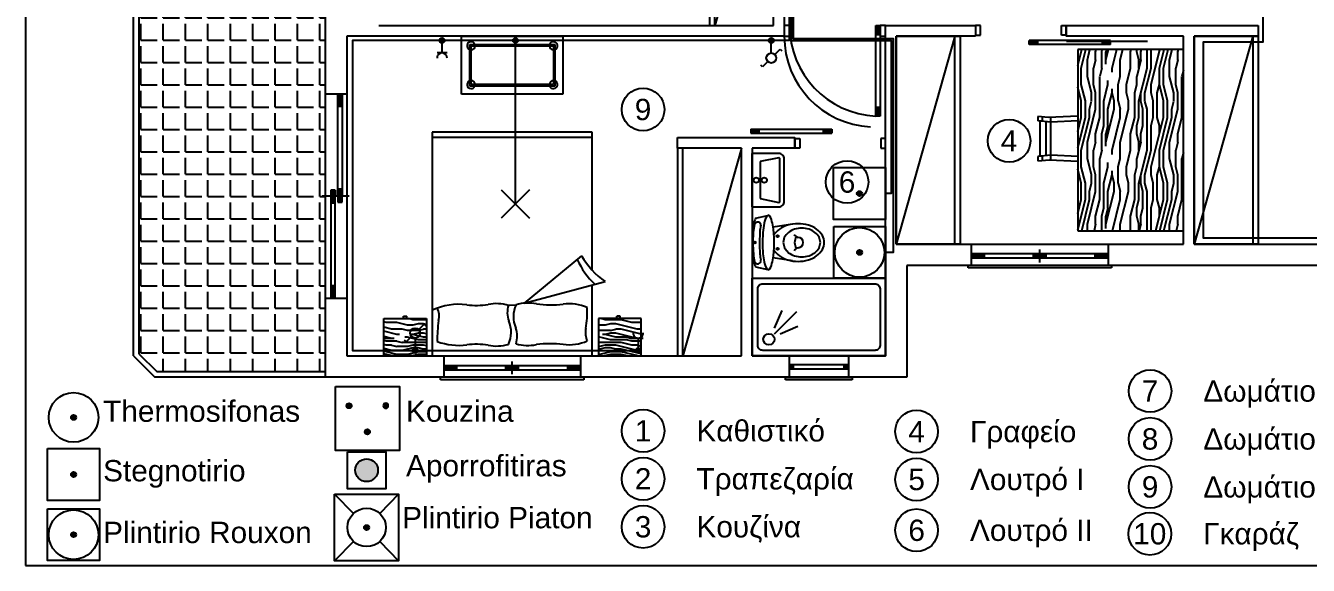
# Model space of a CAD drawing. Header units: millimetres. Extents: x 10 to 1430, y 10 to 287.
# Drawn here: x 10 to 265.6, y 10 to 117.6 of the extents above; entities that cross this region are included whole.
import ezdxf
from ezdxf.enums import TextEntityAlignment as Align

# ---------------------------------------------------------------- set-up
doc = ezdxf.new("R2010")
doc.units = ezdxf.units.MM
doc.header["$MEASUREMENT"] = 0
for name, color, linetype in [('Bathroom', 253, 'Continuous'), ('Doors', 253, 'Continuous'), ('Furnitures', 253, 'Continuous'), ('Label', 10, 'Continuous'), ('Walls', 253, 'Continuous'), ('Windows', 253, 'Continuous')]:
    doc.layers.add(name, color=color, linetype=linetype)
doc.styles.get("Standard").update_dxf_attribs({"font": 'arial.ttf'})

# ---------------------------------------------------------------- blocks, each defined once
blk = doc.blocks.new('Cnnection Point')
h = blk.add_hatch(color=256)
h.dxf.hatch_style = 1
h.paths.add_polyline_path([(222.61, 128.46, 1), (223.61, 128.46, 1)])
blk.add_circle((223.11, 128.46), 0.5)
blk = doc.blocks.new('Socket')
for points in [[(217.26, 126.17), (219.26, 126.17)], [(218.26, 126.17), (218.26, 124.17)]]:
    blk.add_lwpolyline(points)
blk.add_arc((218.26, 127.17), 1, 177.864, 2.136)
blk.add_blockref('Cnnection Point', (-4.86, -4.79))
blk = doc.blocks.new('Alle Retour')
for points in [[(0.71, 0.71), (1.77, 1.77)], [(1.77, 1.77), (2.12, 1.41)], [(-1.77, -1.77), (-2.12, -1.41)], [(-0.71, -0.71), (-1.77, -1.77)], [(0, -1), (0, -3)]]:
    blk.add_lwpolyline(points)
blk.add_circle((0, 0), 1)
blk.add_blockref('Cnnection Point', (-223.11, -131.96))

msp = doc.modelspace()

# ---------------------------------------------------------------- hatches: boundary and pattern name
h = msp.add_hatch(color=256)
h.dxf.hatch_style = 1
h.paths.add_polyline_path([(80.2, 28.97, 1), (75.68, 28.97, 1)])
at = {"layer": 'Bathroom'}
h = msp.add_hatch(dxfattribs=at)
h.set_pattern_fill('ANGLE', color=256, scale=0.6375, style=0)
h.set_pattern_definition([(0, (838.9515, -1.0475), (0, 4.452937), [3.2385, -1.214438]), (90, (838.9515, -1.0475), (-4.452937, 3e-16), [3.2385, -1.214438])])
h.paths.add_polyline_path([(76.15, 250.81), (36.21, 250.81), (32.58, 247.18), (32.58, 52.2), (36.21, 48.57), (69.77, 48.57), (69.77, 119.76), (76.15, 119.76)])
at = {"layer": 'Furnitures'}
h = msp.add_hatch(dxfattribs=at)
h.set_pattern_fill('PANEL', color=256, scale=16.383611, angle=-270, style=0, pattern_type=2)
h.set_pattern_definition([(90, (654.07, -203.78), (-16.3836, 9e-15), [3.27672, -4.91508, 1.63836, -6.55344]), (90, (653.66, -192.311), (-16.3836, 9e-15), [3.2767, -13.1069]), (90, (652.841, -193.95), (-16.3836, 9e-15), [1.63836, -14.74525]), (90, (652.432, -202.96), (-16.3836, 9e-15), [0.81918, -11.46853, 0.81918, -3.27672]), (90, (651.613, -197.226), (-16.3836, 9e-15), [3.27672, -4.91508, 0.81918, -7.37262]), (90, (651.203, -201.322), (-16.3836, 9e-15), [2.45754, -13.92607]), (90, (650.794, -197.226), (-16.3836, 9e-15), [4.9151, -11.46853]), (90, (650.384, -202.141), (-16.3836, 9e-15), [3.2767, -13.1069]), (90, (649.974, -195.588), (-16.3836, 9e-15), [8.1918, -8.1918]), (90, (649.155, -200.503), (-16.3836, 9e-15), [1.63836, -4.91508, 3.27672, -6.55344]), (90, (648.746, -189.035), (-16.3836, 9e-15), [3.2767, -13.1069]), (90, (648.336, -192.311), (-16.3836, 9e-15), [1.63836, -14.74525]), (90, (647.926, -195.588), (-16.3836, 9e-15), [1.63836, -14.74525]), (90, (647.517, -203.78), (-16.3836, 9e-15), [3.2767, -13.1069]), (90, (647.107, -195.588), (-16.3836, 9e-15), [3.2767, -13.1069]), (90, (646.288, -195.588), (-16.3836, 9e-15), [3.27672, -3.27672, 3.27672, -6.55344]), (90, (645.469, -198.865), (-16.3836, 9e-15), [1.63836, -8.1918, 3.27672, -3.27672]), (90, (645.06, -195.588), (-16.3836, 9e-15), [4.9151, -11.46853]), (90, (644.24, -195.588), (-16.3836, 9e-15), [3.2767, -13.1069]), (90, (643.83, -202.141), (-16.3836, 9e-15), [4.91508, -6.55344, 1.63836, -3.27672]), (90, (643.011, -202.141), (-16.3836, 9e-15), [8.1918, -8.1918]), (90, (642.602, -192.311), (-16.3836, 9e-15), [1.63836, -14.74525]), (90, (642.192, -197.226), (-16.3836, 9e-15), [3.2767, -13.1069]), (90, (641.783, -200.503), (-16.3836, 9e-15), [1.63836, -6.55344, 1.63836, -6.55344]), (90, (641.373, -202.141), (-16.3836, 9e-15), [1.63836, -4.91508, 3.27672, -6.55344]), (90, (640.963, -198.865), (-16.3836, 9e-15), [1.63836, -8.1918, 1.63836, -4.91508]), (90, (640.554, -195.588), (-16.3836, 9e-15), [4.9151, -11.46853]), (90, (639.735, -202.141), (-16.3836, 9e-15), [3.2767, -13.1069]), (90, (639.325, -193.95), (-16.3836, 9e-15), [1.63836, -14.74525]), (90, (638.915, -190.673), (-16.3836, 9e-15), [1.63836, -14.74525]), (104.03624, (652.8415, -192.3113), (6e-10, 16.38361), [1.6875, -65.86385]), (104.03624, (649.155, -190.673), (6e-10, 16.38361), [1.6875, -65.86385]), (104.0362, (639.325, -192.3113), (6e-10, 16.38361), [1.6875, -65.86385]), (104.03624, (645.469, -197.2264), (6e-10, 16.38361), [1.6875, -65.86385]), (104.0362, (643.0113, -193.9497), (6e-10, 16.38361), [1.6875, -65.86385]), (104.0362, (644.24, -192.3113), (6e-10, 16.38361), [1.6875, -65.86385]), (104.03624, (641.373, -200.503), (6e-10, 16.38361), [1.6875, -65.86385]), (104.0362, (642.192, -193.9497), (6e-10, 16.38361), [1.6875, -65.86385]), (104.03624, (648.336, -190.673), (6e-10, 16.38361), [3.37502, -64.17633]), (104.03624, (647.1072, -192.3113), (6e-10, 16.38361), [3.37502, -64.17633]), (104.03624, (646.288, -192.3113), (6e-10, 16.38361), [3.37502, -64.17633]), (255.96376, (651.6127, -197.2264), (6e-10, -16.38361), [1.68751, -3.37502, 1.68751, -60.8013]), (255.96376, (649.155, -200.503), (6e-10, -16.38361), [1.6875, -65.86385]), (255.96376, (641.7825, -200.503), (6e-10, -16.38361), [3.37502, -64.17633]), (284.03624, (653.6606, -192.3113), (-6e-10, -16.38361), [1.6875, -65.86385]), (75.96376, (653.6606, -189.0346), (-6e-10, 16.38361), [1.6875, -65.86385]), (75.96376, (647.9264, -193.9497), (-6e-10, 16.38361), [1.6875, -65.86385]), (75.9638, (645.0593, -190.673), (-6e-10, 16.38361), [1.6875, -65.86385]), (75.96376, (643.8305, -197.2264), (-6e-10, 16.38361), [1.6875, -65.86385]), (75.96376, (641.7825, -198.8648), (-6e-10, 16.38361), [1.6875, -65.86385]), (75.9638, (640.9634, -197.2264), (-6e-10, 16.38361), [1.6875, -65.86385]), (75.96376, (643.8305, -197.2264), (-6e-10, 16.38361), [1.6875, -65.86385]), (75.9638, (641.373, -192.3113), (-6e-10, 16.38361), [6.75005, -60.8013]), (75.96376, (652.432, -202.1415), (-6e-10, 16.38361), [6.75005, -60.8013]), (75.96376, (651.203, -200.503), (-6e-10, 16.38361), [6.75005, -60.8013]), (75.96376, (650.384, -198.8648), (-6e-10, 16.38361), [1.68751, -3.37502, 3.37502, -59.1138]), (75.96376, (649.155, -198.8648), (-6e-10, 16.38361), [3.37502, -3.37502, 3.37502, -57.42629]), (75.96376, (647.5168, -200.503), (-6e-10, 16.38361), [6.75005, -60.8013]), (75.96376, (646.288, -202.1415), (-6e-10, 16.38361), [6.75005, -60.8013]), (75.96376, (645.469, -202.1415), (-6e-10, 16.38361), [6.75005, -60.8013]), (75.9638, (640.5538, -190.673), (-6e-10, 16.38361), [1.6875, -65.86385]), (75.9638, (638.9154, -189.0346), (-3e-06, 16.38361), [3.37502, -64.17633]), (75.9638, (639.7346, -198.8648), (-3e-06, 16.38361), [3.37502, -64.17633]), (75.9638, (654.0702, -200.503), (-3e-07, 16.38361), [6.75005, -60.8013]), (75.9638, (642.6017, -190.673), (-3e-07, 16.38361), [5.06254, -62.4888]), (75.9638, (643.8305, -189.0346), (-3e-07, 16.38361), [10.12507, -57.4263])])
h.paths.add_polyline_path([(219.63, 76.73), (240.7, 76.73), (240.7, 112.85), (219.63, 112.85)])
h = msp.add_hatch(dxfattribs=at)
h.set_pattern_fill('PANEL', color=256, scale=10.625, angle=540, style=0, pattern_type=2)
h.set_pattern_definition([(180, (-84.99, 67.739), (-7e-15, -10.625), [2.125, -3.1875, 1.0625, -4.25]), (180, (-92.427, 67.473), (-7e-15, -10.625), [2.125, -8.5]), (180, (-91.364, 66.942), (-7e-15, -10.625), [1.0625, -9.5625]), (180, (-85.521, 66.676), (-7e-15, -10.625), [0.53125, -7.4375, 0.53125, -2.125]), (180, (-89.24, 66.145), (-7e-15, -10.625), [2.125, -3.1875, 0.53125, -4.78125]), (180, (-86.583, 65.88), (-7e-15, -10.625), [1.59375, -9.03125]), (180, (-89.24, 65.614), (-7e-15, -10.625), [3.1875, -7.4375]), (180, (-86.052, 65.348), (-7e-15, -10.625), [2.125, -8.5]), (180, (-90.302, 65.083), (-7e-15, -10.625), [5.3125, -5.3125]), (180, (-87.114, 64.551), (-7e-15, -10.625), [1.0625, -3.1875, 2.125, -4.25]), (180, (-94.552, 64.286), (-7e-15, -10.625), [2.125, -8.5]), (180, (-92.427, 64.02), (-7e-15, -10.625), [1.0625, -9.5625]), (180, (-90.302, 63.754), (-7e-15, -10.625), [1.0625, -9.5625]), (180, (-84.99, 63.489), (-7e-15, -10.625), [2.125, -8.5]), (180, (-90.302, 63.223), (-7e-15, -10.625), [2.125, -8.5]), (180, (-90.302, 62.692), (-7e-15, -10.625), [2.125, -2.125, 2.125, -4.25]), (180, (-88.177, 62.161), (-7e-15, -10.625), [1.0625, -5.3125, 2.125, -2.125]), (180, (-90.302, 61.895), (-7e-15, -10.625), [3.1875, -7.4375]), (180, (-90.302, 61.364), (-7e-15, -10.625), [2.125, -8.5]), (180, (-86.052, 61.098), (-7e-15, -10.625), [3.1875, -4.25, 1.0625, -2.125]), (180, (-86.052, 60.567), (-7e-15, -10.625), [5.3125, -5.3125]), (180, (-92.427, 60.301), (-7e-15, -10.625), [1.0625, -9.5625]), (180, (-89.24, 60.036), (-7e-15, -10.625), [2.125, -8.5]), (180, (-87.114, 59.77), (-7e-15, -10.625), [1.0625, -4.25, 1.0625, -4.25]), (180, (-86.052, 59.504), (-7e-15, -10.625), [1.0625, -3.1875, 2.125, -4.25]), (180, (-88.177, 59.239), (-7e-15, -10.625), [1.0625, -5.3125, 1.0625, -3.1875]), (180, (-90.302, 58.973), (-7e-15, -10.625), [3.1875, -7.4375]), (180, (-86.052, 58.442), (-7e-15, -10.625), [2.125, -8.5]), (180, (-91.364, 58.176), (-7e-15, -10.625), [1.0625, -9.5625]), (180, (-93.49, 57.911), (-7e-15, -10.625), [1.0625, -9.5625]), (194.0362, (-92.427, 66.942), (-10.625, 4e-10), [1.09438, -42.7136]), (194.0362, (-93.4895, 64.5513), (-10.625, 4e-10), [1.09438, -42.7136]), (194.0362, (-92.427, 58.1763), (-10.625, 4e-10), [1.09438, -42.7136]), (194.0362, (-89.2395, 62.1607), (-10.625, 4e-10), [1.0944, -42.7136]), (194.0362, (-91.3645, 60.567), (-10.625, 4e-10), [1.0944, -42.7136]), (194.0362, (-92.427, 61.3638), (-10.625, 4e-10), [1.09438, -42.7136]), (194.0362, (-87.1145, 59.5045), (-10.625, 4e-10), [1.0944, -42.7136]), (194.0362, (-91.3645, 60.0357), (-10.625, 4e-10), [1.0944, -42.7136]), (194.0362, (-93.4895, 64.02), (-10.625, 4e-10), [2.18875, -41.61925]), (194.0362, (-92.427, 63.2232), (-10.625, 4e-10), [2.18875, -41.61925]), (194.0362, (-92.427, 62.692), (-10.625, 4e-10), [2.18875, -41.61925]), (345.9638, (-89.2395, 66.145), (10.625, 4e-10), [1.09438, -2.18875, 1.09438, -39.4305]), (345.9638, (-87.1145, 64.5513), (10.625, 4e-10), [1.0944, -42.7136]), (345.9638, (-87.1145, 59.77), (10.625, 4e-10), [2.18875, -41.61925]), (14.0362, (-92.427, 67.4732), (10.625, -4e-10), [1.09438, -42.7136]), (165.9638, (-94.552, 67.4732), (-10.625, -4e-10), [1.09438, -42.7136]), (165.9638, (-91.3645, 63.7545), (-10.625, -4e-10), [1.0944, -42.7136]), (165.9638, (-93.4895, 61.895), (-10.625, -4e-10), [1.09438, -42.7136]), (165.9638, (-89.2395, 61.0982), (-10.625, -4e-10), [1.0944, -42.7136]), (165.9638, (-88.177, 59.77), (-10.625, -4e-10), [1.0944, -42.7136]), (165.9638, (-89.2395, 59.2388), (-10.625, -4e-10), [1.0944, -42.7136]), (165.9638, (-89.2395, 61.0982), (-10.625, -4e-10), [1.0944, -42.7136]), (165.9638, (-92.427, 59.5045), (-10.625, -4e-10), [4.3775, -39.4305]), (165.9638, (-86.052, 66.6763), (-10.625, -4e-10), [4.3775, -39.4305]), (165.9638, (-87.1145, 65.8795), (-10.625, -4e-10), [4.3775, -39.4305]), (165.9638, (-88.177, 65.3482), (-10.625, -4e-10), [1.09438, -2.18875, 2.18875, -38.33612]), (165.9638, (-88.177, 64.5513), (-10.625, -4e-10), [2.18875, -2.18875, 2.18875, -37.24175]), (165.9638, (-87.1145, 63.4888), (-10.625, -4e-10), [4.3775, -39.4305]), (165.9638, (-86.052, 62.692), (-10.625, -4e-10), [4.3775, -39.4305]), (165.9638, (-86.052, 62.1607), (-10.625, -4e-10), [4.3775, -39.4305]), (165.9638, (-93.4895, 58.9732), (-10.625, -4e-10), [1.09438, -42.7136]), (165.9638, (-94.552, 57.9107), (-10.625, -2e-06), [2.18875, -41.61925]), (165.9638, (-88.177, 58.442), (-10.625, -2e-06), [2.18875, -41.61925]), (165.9638, (-87.1145, 67.7388), (-10.625, -2e-07), [4.3775, -39.4305]), (165.9638, (-93.4895, 60.3013), (-10.625, -2e-07), [3.28312, -40.52487]), (165.9638, (-94.552, 61.0982), (-10.625, -2e-07), [6.56625, -37.24175])])
h.paths.add_polyline_path([(81.37, 51.76), (89.87, 51.76), (89.87, 59.2), (81.37, 59.2)])
h = msp.add_hatch(dxfattribs=at)
h.set_pattern_fill('PANEL', color=256, scale=10.625, angle=540, style=0, pattern_type=2)
h.set_pattern_definition([(180, (-89.151, 67.739), (-7e-15, -10.625), [2.125, -3.1875, 1.0625, -4.25]), (180, (-96.588, 67.473), (-7e-15, -10.625), [2.125, -8.5]), (180, (-95.526, 66.942), (-7e-15, -10.625), [1.0625, -9.5625]), (180, (-89.682, 66.676), (-7e-15, -10.625), [0.53125, -7.4375, 0.53125, -2.125]), (180, (-93.401, 66.145), (-7e-15, -10.625), [2.125, -3.1875, 0.53125, -4.78125]), (180, (-90.744, 65.88), (-7e-15, -10.625), [1.59375, -9.03125]), (180, (-93.401, 65.614), (-7e-15, -10.625), [3.1875, -7.4375]), (180, (-90.213, 65.348), (-7e-15, -10.625), [2.125, -8.5]), (180, (-94.463, 65.083), (-7e-15, -10.625), [5.3125, -5.3125]), (180, (-91.276, 64.551), (-7e-15, -10.625), [1.0625, -3.1875, 2.125, -4.25]), (180, (-98.713, 64.286), (-7e-15, -10.625), [2.125, -8.5]), (180, (-96.588, 64.02), (-7e-15, -10.625), [1.0625, -9.5625]), (180, (-94.463, 63.754), (-7e-15, -10.625), [1.0625, -9.5625]), (180, (-89.151, 63.489), (-7e-15, -10.625), [2.125, -8.5]), (180, (-94.463, 63.223), (-7e-15, -10.625), [2.125, -8.5]), (180, (-94.463, 62.692), (-7e-15, -10.625), [2.125, -2.125, 2.125, -4.25]), (180, (-92.338, 62.161), (-7e-15, -10.625), [1.0625, -5.3125, 2.125, -2.125]), (180, (-94.463, 61.895), (-7e-15, -10.625), [3.1875, -7.4375]), (180, (-94.463, 61.364), (-7e-15, -10.625), [2.125, -8.5]), (180, (-90.213, 61.098), (-7e-15, -10.625), [3.1875, -4.25, 1.0625, -2.125]), (180, (-90.213, 60.567), (-7e-15, -10.625), [5.3125, -5.3125]), (180, (-96.588, 60.301), (-7e-15, -10.625), [1.0625, -9.5625]), (180, (-93.401, 60.036), (-7e-15, -10.625), [2.125, -8.5]), (180, (-91.276, 59.77), (-7e-15, -10.625), [1.0625, -4.25, 1.0625, -4.25]), (180, (-90.213, 59.504), (-7e-15, -10.625), [1.0625, -3.1875, 2.125, -4.25]), (180, (-92.338, 59.239), (-7e-15, -10.625), [1.0625, -5.3125, 1.0625, -3.1875]), (180, (-94.463, 58.973), (-7e-15, -10.625), [3.1875, -7.4375]), (180, (-90.213, 58.442), (-7e-15, -10.625), [2.125, -8.5]), (180, (-95.526, 58.176), (-7e-15, -10.625), [1.0625, -9.5625]), (180, (-97.651, 57.911), (-7e-15, -10.625), [1.0625, -9.5625]), (194.0362, (-96.5882, 66.942), (-10.625, 4e-10), [1.09438, -42.71362]), (194.0362, (-97.6507, 64.5513), (-10.625, 4e-10), [1.09438, -42.71362]), (194.0362, (-96.5882, 58.1763), (-10.625, 4e-10), [1.09438, -42.71362]), (194.0362, (-93.4007, 62.1607), (-10.625, 4e-10), [1.09438, -42.71362]), (194.0362, (-95.5257, 60.567), (-10.625, 4e-10), [1.09438, -42.71362]), (194.0362, (-96.5882, 61.3638), (-10.625, 4e-10), [1.09438, -42.71362]), (194.0362, (-91.2757, 59.5045), (-10.625, 4e-10), [1.09438, -42.71362]), (194.0362, (-95.5257, 60.0357), (-10.625, 4e-10), [1.09438, -42.71362]), (194.0362, (-97.6507, 64.02), (-10.625, 4e-10), [2.18875, -41.61925]), (194.0362, (-96.5882, 63.2232), (-10.625, 4e-10), [2.18875, -41.61925]), (194.0362, (-96.5882, 62.692), (-10.625, 4e-10), [2.18875, -41.61925]), (345.9638, (-93.4007, 66.145), (10.625, 4e-10), [1.09438, -2.18875, 1.09438, -39.4305]), (345.9638, (-91.2757, 64.5513), (10.625, 4e-10), [1.09438, -42.71362]), (345.9638, (-91.2757, 59.77), (10.625, 4e-10), [2.18875, -41.61925]), (14.0362, (-96.5882, 67.4732), (10.625, -4e-10), [1.09438, -42.71362]), (165.9638, (-98.7132, 67.4732), (-10.625, -4e-10), [1.09438, -42.71362]), (165.9638, (-95.5257, 63.7545), (-10.625, -4e-10), [1.09438, -42.71362]), (165.9638, (-97.6507, 61.895), (-10.625, -4e-10), [1.09438, -42.71362]), (165.9638, (-93.4007, 61.0982), (-10.625, -4e-10), [1.09438, -42.71362]), (165.9638, (-92.3382, 59.77), (-10.625, -4e-10), [1.09438, -42.71362]), (165.9638, (-93.4007, 59.2388), (-10.625, -4e-10), [1.09438, -42.71362]), (165.9638, (-93.4007, 61.0982), (-10.625, -4e-10), [1.09438, -42.71362]), (165.9638, (-96.5882, 59.5045), (-10.625, -4e-10), [4.3775, -39.4305]), (165.9638, (-90.2132, 66.6763), (-10.625, -4e-10), [4.3775, -39.4305]), (165.9638, (-91.2757, 65.8795), (-10.625, -4e-10), [4.3775, -39.4305]), (165.9638, (-92.3382, 65.3482), (-10.625, -4e-10), [1.09438, -2.18875, 2.18875, -38.33612]), (165.9638, (-92.3382, 64.5513), (-10.625, -4e-10), [2.18875, -2.18875, 2.18875, -37.24175]), (165.9638, (-91.2757, 63.4888), (-10.625, -4e-10), [4.3775, -39.4305]), (165.9638, (-90.2132, 62.692), (-10.625, -4e-10), [4.3775, -39.4305]), (165.9638, (-90.2132, 62.1607), (-10.625, -4e-10), [4.3775, -39.4305]), (165.9638, (-97.6507, 58.9732), (-10.625, -4e-10), [1.09438, -42.71362]), (165.9638, (-98.7132, 57.9107), (-10.625, -2e-06), [2.18875, -41.61925]), (165.9638, (-92.3382, 58.442), (-10.625, -2e-06), [2.18875, -41.61925]), (165.9638, (-91.2757, 67.7388), (-10.625, -2e-07), [4.3775, -39.4305]), (165.9638, (-97.6507, 60.3013), (-10.625, -2e-07), [3.28312, -40.52487]), (165.9638, (-98.7132, 61.0982), (-10.625, -2e-07), [6.56625, -37.24175])])
h.paths.add_polyline_path([(124.11, 59.2), (124.11, 51.76), (132.61, 51.76), (132.61, 59.2)])

# ---------------------------------------------------------------- linework, layer by layer
for points in [[(10, 10), (410, 10), (410, 287), (10, 287)], [(170.98, 89.31), (181.31, 89.31), (181.31, 78.99), (170.98, 78.99)], [(171, 77.58), (181.33, 77.58), (181.33, 67.25), (171, 67.25)], [(71.72, 45.67), (84.47, 45.67), (84.47, 32.92), (71.72, 32.92)], [(14.38, 33.29), (24.72, 33.29), (24.72, 22.96), (14.38, 22.96)], [(74.13, 32.65), (81.75, 32.65), (81.75, 25.28), (74.13, 25.28)], [(71.56, 24.23), (84.31, 24.23), (84.31, 10.88), (71.56, 10.88)], [(14.38, 21.29), (24.72, 21.29), (24.72, 10.96), (14.38, 10.96)]]:
    msp.add_lwpolyline(points, close=True)
for points in [[(247.25, 136.99), (304.86, 136.99), (304.86, 141.59), (283.74, 141.59), (283.74, 207.16), (382.83, 207.16), (382.83, 142.19), (362.2, 142.19), (362.2, 136.15), (383.89, 136.15), (383.89, 118.99), (337.49, 118.99), (337.49, 75.28), (244.65, 75.28), (244.65, 114.41), (256.59, 114.41), (256.59, 120.2), (254, 120.2)], [(225.89, 135.43), (180.11, 135.43), (180.11, 202.52), (162.11, 202.52), (162.11, 118.42), (162.11, 114.68), (75.1, 114.68), (75.1, 52.83), (132.03, 52.83)], [(225.89, 135.03), (179.71, 135.03), (179.71, 202.12), (162.51, 202.12), (162.51, 118.42), (162.51, 114.68), (182.46, 114.68), (182.46, 84.13), (181.33, 84.13)], [(225.89, 134.63), (179.31, 134.63), (179.31, 201.72), (162.91, 201.72), (162.91, 118.42), (162.91, 115.08), (182.86, 115.08), (182.86, 72.42), (181.33, 72.42)], [(107.59, 82.07), (107.59, 114.68)], [(104.76, 84.9), (110.42, 79.24)], [(110.42, 84.9), (104.76, 79.24)], [(71.56, 24.23), (75.29, 20.33)], [(84.31, 24.23), (80.58, 20.33)], [(75.29, 14.78), (71.56, 10.88)], [(80.58, 14.78), (84.31, 10.88)]]:
    msp.add_lwpolyline(points)
for centre, radius in [((176.17, 72.42), 4.95), ((19.55, 39.5), 4.95), ((77.94, 28.97), 2.26), ((19.55, 16.12), 4.95), ((77.94, 17.56), 3.83)]:
    msp.add_circle(centre, radius)
at = {"layer": 'Bathroom'}
for p, q in [((154.77, 81.51), (154.77, 92.13)), ((155.42, 79.22), (157.86, 79.77)), ((157.97, 79.83), (157.65, 79.64)), ((158.3, 79.64), (157.97, 79.83)), ((162.77, 78.06), (158.94, 77.45)), ((154.83, 76.39), (154.77, 74.38)), ((154.98, 76.39), (154.91, 74.38)), ((156.26, 76.39), (156.2, 74.38)), ((156.87, 76.39), (156.81, 74.38)), ((161.14, 75.37), (160.94, 74.38)), ((160.94, 74.38), (161.2, 73.32)), ((168.34, 74.38), (168.08, 75.44)), ((168.08, 73.32), (168.34, 74.38)), ((155.42, 69.55), (157.86, 69)), ((157.65, 69.12), (157.97, 68.93)), ((157.97, 68.93), (158.3, 69.12)), ((162.77, 70.7), (158.94, 71.31)), ((159.2, 57.29), (160.75, 60.83)), ((159.2, 56.19), (163.63, 60.61)), ((160.31, 56.19), (163.85, 57.73))]:
    msp.add_line(p, q, dxfattribs=at)
for points in [[(154.77, 81.51), (160.08, 81.51, 0.414214), (161.15, 82.57), (161.15, 91.07, 0.414214), (160.08, 92.13), (154.77, 92.13)], [(156.38, 83.13), (160.08, 82.36, 0.414214), (160.3, 82.57), (160.3, 91.07, 0.414214), (160.08, 91.28), (156.38, 90.51)]]:
    msp.add_lwpolyline(points, format="xyb", dxfattribs=at)
msp.add_lwpolyline([(156.38, 90.51), (156.38, 83.13)], dxfattribs=at)
msp.add_lwpolyline([(154.77, 51.76), (154.77, 67.25), (181.33, 67.25), (181.33, 51.76)], close=True, dxfattribs=at)
msp.add_lwpolyline([(155.88, 53.86), (155.88, 65.15, -0.414214), (156.87, 66.15), (179.23, 66.15, -0.414214), (180.23, 65.15), (180.23, 53.86, -0.414214), (179.23, 52.87), (156.87, 52.87, -0.414214)], format="xyb", close=True, dxfattribs=at)
for centre, radius in [((155.57, 86.82), 0.531), ((157.16, 86.82), 0.531), ((155.29, 74.38), 0.2), ((159.83, 75.66), 0.203), ((159.83, 73.11), 0.203), ((158.09, 55.08), 1.11)]:
    msp.add_circle(centre, radius, dxfattribs=at)
for centre, radius, start, end in [((162.65, 77.06), 5.62, 152.7534, 167.9591), ((153.3, 77.06), 5.62, 12.0409, 27.2466), ((170.12, 75.04), 15.35, 167.9591, 174.9509), ((170.27, 75.04), 15.35, 168.8945, 174.9509), ((160.61, 77.06), 5.62, 157.4993, 167.9591), ((155.83, 77.83), 0.638, 349.792, 161.7544), ((171.55, 75.04), 15.35, 169.4662, 174.9509), ((172.16, 75.04), 15.35, 167.9591, 174.9509), ((145.76, 75.46), 13.33, 5.0491, 12.0409), ((162.77, 73.46), 4.42, 125.7111, 146.2699), ((163.38, 72.6), 5.47, 106.5817, 125.7111), ((163.89, 70.88), 7.26, 90, 106.5817), ((164.34, 73.41), 3.79, 107.7788, 127.7446), ((164.64, 72.48), 4.76, 90, 107.7788), ((163.89, 70.88), 7.26, 73.4183, 90), ((164.64, 72.48), 4.76, 72.2212, 90), ((164.4, 72.6), 5.47, 54.2889, 73.4183), ((164.94, 73.41), 3.79, 52.2554, 72.2212), ((165.18, 73.69), 4.13, 29.9507, 54.2889), ((180.32, 74.38), 25.55, 180, 185.0491), ((180.46, 74.38), 25.55, 180, 185.0491), ((181.75, 74.38), 25.55, 180, 185.0491), ((182.36, 74.38), 25.55, 180, 185.0491), ((133.59, 74.38), 25.55, 0, 5.0491), ((133.59, 74.38), 25.55, 354.9509, 0), ((164.02, 73.83), 3.26, 127.7446, 151.8502), ((164.18, 76.57), 1.2, 207.8672, 256.119), ((165.25, 74.38), 2.03, 145.4011, 214.5989), ((163.89, 74.38), 1.03, 270, 90), ((165.4, 74), 3.04, 28.1498, 52.2554), ((166.38, 74.38), 2.75, 0, 29.9507), ((166.38, 74.38), 2.75, 330.0493, 0), ((168.15, 73.31), 13.33, 185.0491, 192.0409), ((168.29, 73.31), 13.33, 185.0491, 191.8623), ((169.58, 73.31), 13.33, 185.0491, 190.4251), ((170.19, 73.31), 13.33, 185.0491, 192.0409), ((145.76, 73.31), 13.33, 347.9591, 354.9509), ((162.6, 75.07), 4.13, 211.9338, 234.2889), ((163.38, 76.16), 5.47, 234.2889, 253.4183), ((163.88, 74.76), 3.04, 208.1498, 232.2554), ((164.34, 75.35), 3.79, 232.2554, 252.2212), ((164.18, 72.19), 1.2, 103.881, 152.1328), ((164.64, 76.28), 4.76, 252.2212, 270), ((164.64, 76.28), 4.76, 270, 287.7788), ((164.4, 76.16), 5.47, 286.5817, 305.7111), ((164.94, 75.35), 3.79, 287.7788, 307.7446), ((165.4, 74.76), 3.04, 307.7446, 331.8502), ((165.18, 75.07), 4.13, 305.7111, 330.0493), ((160.61, 71.7), 5.62, 192.0409, 202.5007), ((155.83, 70.75), 0.638, 198.2456, 10.208), ((162.65, 71.7), 5.62, 192.0409, 207.2466), ((153.3, 71.7), 5.62, 332.7534, 347.9591), ((163.89, 77.88), 7.26, 253.4183, 270), ((163.89, 77.88), 7.26, 270, 286.5817)]:
    msp.add_arc(centre, radius, start, end, dxfattribs=at)
at = {"layer": 'Doors'}
for p, q in [((162.21, 117.63), (161.15, 117.63)), ((161.15, 117.63), (161.15, 115.51)), ((162.21, 115.51), (162.21, 117.63)), ((179.37, 99.57), (179.37, 117.63)), ((179.37, 117.63), (180.27, 117.63)), ((179.55, 115.83), (179.55, 117.63)), ((179.73, 115.83), (179.73, 117.63)), ((179.91, 115.83), (179.91, 117.63)), ((180.09, 115.83), (180.09, 117.63)), ((181.33, 117.63), (180.27, 117.63)), ((180.27, 117.63), (180.27, 99.57)), ((181.33, 115.51), (181.33, 117.63)), ((200.22, 117.63), (199.26, 117.63)), ((199.26, 117.63), (199.26, 115.72)), ((200.22, 115.72), (200.22, 117.63)), ((216.36, 115.72), (216.36, 117.63)), ((216.36, 117.63), (217.32, 117.63)), ((217.32, 117.63), (217.32, 115.72)), ((161.15, 115.51), (162.21, 115.51)), ((180.27, 115.83), (179.37, 115.83)), ((180.27, 115.51), (181.33, 115.51)), ((199.26, 115.72), (200.22, 115.72)), ((217.32, 115.72), (216.36, 115.72)), ((209.98, 113.86), (209.98, 114.67)), ((226.13, 114.67), (209.98, 114.67)), ((211.6, 114.51), (209.98, 114.51)), ((209.98, 114.35), (211.6, 114.35)), ((211.6, 114.19), (209.98, 114.19)), ((209.98, 114.03), (211.6, 114.03)), ((226.13, 113.86), (209.98, 113.86)), ((211.6, 114.67), (211.6, 113.86)), ((224.53, 113.86), (224.53, 114.67)), ((224.53, 114.51), (226.13, 114.51)), ((224.53, 114.35), (226.13, 114.35)), ((224.53, 114.19), (226.13, 114.19)), ((224.53, 114.03), (226.13, 114.03)), ((226.13, 113.86), (226.13, 114.67)), ((179.37, 101.38), (180.27, 101.38)), ((179.55, 101.38), (179.55, 99.57)), ((179.73, 101.38), (179.73, 99.57)), ((179.91, 101.38), (179.91, 99.57)), ((180.09, 101.38), (180.09, 99.57)), ((180.27, 99.57), (179.37, 99.57)), ((154.46, 96.97), (170.61, 96.97)), ((154.46, 96.97), (154.46, 96.16)), ((156.06, 96.8), (154.46, 96.8)), ((156.06, 96.64), (154.46, 96.64)), ((156.06, 96.48), (154.46, 96.48)), ((156.06, 96.32), (154.46, 96.32)), ((154.46, 96.16), (170.61, 96.16)), ((156.06, 96.97), (156.06, 96.16)), ((163.27, 95.11), (164.23, 95.11)), ((163.27, 93.2), (163.27, 95.11)), ((164.23, 95.11), (164.23, 93.2)), ((168.99, 96.16), (168.99, 96.97)), ((170.61, 96.8), (168.99, 96.8)), ((168.99, 96.64), (170.61, 96.64)), ((170.61, 96.48), (168.99, 96.48)), ((168.99, 96.32), (170.61, 96.32)), ((170.61, 96.97), (170.61, 96.16)), ((181.33, 95.11), (180.38, 95.11)), ((180.38, 95.11), (180.38, 93.2)), ((181.33, 93.2), (181.33, 95.11)), ((164.23, 93.2), (163.27, 93.2)), ((180.38, 93.2), (181.33, 93.2))]:
    msp.add_line(p, q, dxfattribs=at)
msp.add_arc((180.27, 117.63), 18.06, 180, 267.134, dxfattribs=at)
at = {"layer": 'Furnitures'}
for p, q in [((146.27, 159.07), (146.27, 117.63)), ((147.33, 117.63), (147.33, 159.07)), ((159.02, 159.07), (147.33, 117.63)), ((159.02, 117.63), (159.02, 159.07)), ((146.27, 117.63), (159.02, 117.63)), ((96.87, 103.97), (96.87, 115.51)), ((96.87, 115.51), (117.05, 115.51)), ((117.05, 115.51), (117.05, 103.97)), ((183.46, 115.51), (196.21, 115.51)), ((195.15, 115.51), (183.46, 74.07)), ((183.46, 74.07), (183.46, 115.51)), ((195.15, 74.07), (195.15, 115.51)), ((196.21, 115.51), (196.21, 74.07)), ((242.82, 115.51), (255.57, 115.51)), ((242.82, 74.07), (242.82, 115.51)), ((254.51, 115.51), (242.82, 74.07)), ((254.51, 115.51), (254.51, 74.07)), ((255.57, 115.51), (255.57, 74.07)), ((98.49, 105.59), (98.49, 113.89)), ((98.49, 113.89), (115.43, 113.89)), ((98.76, 105.87), (98.76, 113.62)), ((98.76, 113.62), (115.16, 113.62)), ((107.14, 113.89), (115.43, 113.89)), ((115.16, 113.62), (115.16, 105.87)), ((115.43, 113.89), (115.43, 105.59)), ((115.43, 113.89), (115.43, 105.59)), ((240.7, 112.85), (219.63, 112.85)), ((219.63, 112.85), (219.63, 76.73)), ((240.7, 76.73), (240.7, 112.85)), ((115.43, 105.59), (98.49, 105.59)), ((115.16, 105.87), (98.76, 105.87)), ((115.43, 105.59), (107.14, 105.59)), ((117.05, 103.97), (96.87, 103.97)), ((213.78, 99.3), (211.67, 99.54)), ((211.67, 99.54), (211.67, 98.65)), ((214.25, 98.37), (211.67, 98.65)), ((212.14, 91.58), (212.14, 98.6)), ((212.61, 98.55), (212.61, 99.43)), ((213.31, 91.71), (213.31, 98.47)), ((219.63, 99.58), (213.78, 99.3)), ((214.25, 90.87), (214.25, 99.33)), ((219.63, 98.65), (214.25, 98.37)), ((122.9, 96.38), (91.02, 96.38)), ((91.02, 96.38), (91.02, 51.76)), ((122.9, 95.32), (91.02, 95.32)), ((109.62, 95.32), (108.02, 95.32)), ((122.9, 68.85), (122.9, 96.38)), ((139.9, 93.2), (139.9, 51.76)), ((152.65, 93.2), (139.9, 93.2)), ((140.96, 51.76), (140.96, 93.2)), ((152.65, 93.2), (140.96, 51.76)), ((152.65, 51.76), (152.65, 93.2)), ((214.25, 91.81), (211.67, 91.53)), ((211.67, 91.53), (211.67, 90.64)), ((211.67, 90.64), (214.01, 90.88)), ((212.61, 90.74), (212.61, 91.63)), ((214.01, 90.88), (219.63, 90.61)), ((219.63, 91.53), (214.25, 91.81)), ((219.63, 76.73), (240.7, 76.73)), ((122.9, 74.07), (122.9, 75.66)), ((120.77, 71.73), (109.3, 62.31)), ((196.21, 74.07), (183.46, 74.07)), ((255.57, 74.07), (242.82, 74.07)), ((109.3, 62.31), (125.45, 66.63)), ((122.9, 51.76), (122.9, 65.95)), ((106.21, 61.86), (107.71, 61.98)), ((81.37, 51.76), (81.37, 59.2)), ((81.37, 59.2), (89.87, 59.2)), ((85.28, 59.71), (85.97, 59.71)), ((85.28, 59.2), (85.28, 59.71)), ((85.97, 59.2), (85.97, 59.71)), ((89.87, 59.2), (89.87, 51.76)), ((132.61, 59.2), (124.11, 59.2)), ((124.11, 59.2), (124.11, 51.76)), ((128.48, 59.71), (127.8, 59.71)), ((127.8, 59.2), (127.8, 59.71)), ((128.48, 59.2), (128.48, 59.71)), ((132.61, 51.76), (132.61, 59.2)), ((89.87, 51.76), (81.37, 51.76)), ((91.02, 52.82), (122.9, 52.82)), ((91.02, 51.76), (122.9, 51.76)), ((93.36, 51.76), (120.56, 51.76)), ((124.11, 51.76), (132.61, 51.76)), ((139.9, 51.76), (152.65, 51.76))]:
    msp.add_line(p, q, dxfattribs=at)
for centre, radius, start, end in [((98.76, 113.62), 0.811, 19.4712, 250.5288), ((98.76, 113.62), 0.811, 270, 0), ((115.16, 113.62), 0.811, 180, 270), ((115.16, 113.62), 0.811, 289.4712, 160.5288), ((98.76, 105.87), 0.811, 109.4712, 340.5288), ((98.76, 105.87), 0.811, 0, 90), ((115.16, 105.87), 0.811, 90, 180), ((115.16, 105.87), 0.811, 199.4712, 70.5288), ((134.49, 79.61), 15.82, 209.8765, 235.1444), ((132.83, 76.44), 14, 202.7507, 227.6942), ((96.43, 49), 13.06, 83.5962, 114.4608), ((99.83, 75.82), 13.98, 262.0099, 279.5922), ((103.81, 53.45), 8.74, 74.0599, 100.8755), ((110.55, 60.38), 4.58, 161.1542, 201.0308), ((112.99, 59.58), 5.8, 155.5726, 202.9632), ((110.11, 53.57), 8.74, 79.1245, 105.9401), ((114.67, 83.71), 21.75, 262.3132, 276.4038), ((118.29, 53.31), 8.87, 65.9893, 97.7512), ((95.96, 60.98), 25.95, 351.6987, 0.9603), ((117.96, 55.07), 25.95, 171.6987, 180.9603), ((88.99, 59.72), 3.41, 344.8176, 27.5569), ((100.93, 56.47), 5.8, 335.5726, 22.9632), ((103.37, 55.67), 4.58, 341.1542, 21.0308), ((124.93, 56.34), 3.41, 164.8176, 207.5569), ((96.43, 66.93), 13.06, 250.2499, 276.4038), ((99.83, 40.11), 13.98, 80.4078, 97.9901), ((103.81, 62.48), 8.74, 259.1245, 285.9401), ((110.11, 62.6), 8.74, 254.0599, 280.8755), ((114.67, 32.46), 21.75, 83.5962, 97.6868), ((118.29, 62.87), 8.87, 262.2488, 294.0107)]:
    msp.add_arc(centre, radius, start, end, dxfattribs=at)
at = {"layer": 'Label'}
for centre in [(133.01, 100.91), (205.94, 94.66), (173.66, 86.45), (234.03, 44.77), (133.02, 36.83), (187.52, 36.69), (234.03, 35.21), (133.02, 27.26), (187.52, 27.13), (234.03, 25.65), (133.02, 17.7), (187.52, 17), (233.98, 16.3)]:
    msp.add_circle(centre, 4.25, dxfattribs=at)
at = {"layer": 'Walls'}
for p, q in [((31.52, 51.76), (31.52, 247.62)), ((32.58, 247.18), (32.58, 52.2)), ((161.15, 161.2), (161.15, 115.51)), ((159.02, 117.63), (159.02, 159.07)), ((69.77, 47.51), (69.77, 119.76)), ((80.4, 117.63), (159.02, 117.63)), ((181.33, 51.76), (181.33, 117.63)), ((181.33, 117.63), (199.25, 117.63)), ((199.25, 117.63), (199.25, 115.51)), ((217.32, 115.51), (217.32, 117.63)), ((217.32, 117.63), (255.57, 117.63)), ((255.57, 117.63), (255.57, 115.51)), ((161.15, 115.51), (74.02, 115.51)), ((74.02, 115.51), (74.02, 51.76)), ((199.25, 115.51), (183.46, 115.51)), ((183.46, 115.51), (183.46, 74.07)), ((240.7, 115.51), (217.32, 115.51)), ((240.7, 74.07), (240.7, 115.51)), ((255.57, 115.51), (242.82, 115.51)), ((242.82, 115.51), (242.82, 74.07)), ((233.54, 114.45), (217.39, 114.45)), ((139.9, 93.2), (139.9, 95.32)), ((139.9, 95.32), (163.27, 95.32)), ((163.27, 95.32), (163.27, 93.2)), ((152.65, 93.2), (139.9, 93.2)), ((152.65, 51.76), (152.65, 93.2)), ((163.27, 93.2), (154.77, 93.2)), ((154.77, 93.2), (154.77, 51.76)), ((183.46, 74.07), (240.7, 74.07)), ((242.82, 74.07), (339.28, 74.07)), ((343.53, 69.82), (185.58, 69.82)), ((185.58, 69.82), (185.58, 47.51)), ((31.52, 51.76), (35.77, 47.51)), ((32.58, 52.2), (36.21, 48.57)), ((74.02, 51.76), (152.65, 51.76)), ((154.77, 51.76), (181.33, 51.76)), ((69.77, 48.57), (36.21, 48.57)), ((69.77, 47.51), (35.77, 47.51)), ((185.58, 47.51), (69.77, 47.51))]:
    msp.add_line(p, q, dxfattribs=at)
msp.add_arc((179.21, 115.51), 18.06, 180, 267.134, dxfattribs=at)
at = {"layer": 'Windows'}
for p, q in [((69.77, 104.03), (74.02, 104.03)), ((69.77, 63.23), (69.77, 104.03)), ((72.19, 83.62), (72.19, 104.03)), ((72.36, 104.03), (72.36, 101.48)), ((72.53, 101.48), (72.53, 104.03)), ((72.7, 104.03), (72.7, 101.48)), ((72.87, 101.48), (72.87, 104.03)), ((73.04, 104.03), (73.04, 83.62)), ((74.02, 104.03), (74.02, 63.23)), ((73.04, 101.48), (72.19, 101.48)), ((71.67, 84.81), (70.82, 84.81)), ((70.82, 84.81), (70.82, 83.62)), ((70.99, 84.81), (70.99, 82.26)), ((71.16, 84.81), (71.16, 82.26)), ((71.33, 84.81), (71.33, 82.26)), ((71.5, 84.81), (71.5, 82.26)), ((71.67, 84.81), (71.67, 83.62)), ((73.04, 85), (72.19, 85)), ((72.36, 82.45), (72.36, 85)), ((72.53, 85), (72.53, 82.45)), ((72.7, 82.45), (72.7, 85)), ((72.87, 85), (72.87, 82.45)), ((74.48, 83.62), (69.08, 83.62)), ((70.82, 83.62), (70.82, 63.23)), ((71.67, 82.26), (70.82, 82.26)), ((71.67, 63.23), (71.67, 83.62)), ((72.19, 83.62), (72.19, 82.45)), ((72.19, 82.45), (73.04, 82.45)), ((73.04, 82.45), (73.04, 83.62)), ((198.48, 69.82), (198.48, 74.07)), ((198.48, 69.82), (198.48, 74.07)), ((198.48, 74.07), (225.68, 74.07)), ((225.68, 72.11), (198.48, 72.11)), ((198.48, 71.77), (198.48, 71.94)), ((198.48, 71.94), (201.03, 71.94)), ((201.03, 71.77), (198.48, 71.77)), ((198.48, 71.6), (201.03, 71.6)), ((201.03, 71.26), (201.03, 72.11)), ((210.8, 71.26), (210.8, 72.11)), ((213.35, 71.94), (210.8, 71.94)), ((210.8, 71.77), (213.35, 71.77)), ((213.35, 71.6), (210.8, 71.6)), ((212.08, 70.41), (212.08, 72.96)), ((213.35, 71.26), (213.35, 72.11)), ((223.13, 71.26), (223.13, 72.11)), ((223.13, 71.94), (225.68, 71.94)), ((225.68, 71.77), (223.13, 71.77)), ((223.13, 71.6), (225.68, 71.6)), ((225.68, 74.07), (225.68, 69.82)), ((225.68, 74.07), (225.68, 69.82)), ((197.8, 69.31), (197.8, 69.82)), ((226.36, 69.82), (197.8, 69.82)), ((226.36, 69.31), (197.8, 69.31)), ((201.03, 71.43), (198.48, 71.43)), ((225.68, 71.26), (198.48, 71.26)), ((210.8, 71.43), (213.35, 71.43)), ((225.68, 71.43), (223.13, 71.43)), ((226.36, 69.82), (226.36, 69.31)), ((70.82, 65.78), (71.67, 65.78)), ((70.99, 65.78), (70.99, 63.23)), ((71.16, 65.78), (71.16, 63.23)), ((71.33, 65.78), (71.33, 63.23)), ((71.5, 65.78), (71.5, 63.23)), ((74.02, 63.23), (69.77, 63.23)), ((93.36, 47.51), (93.36, 51.76)), ((93.36, 47.51), (93.36, 51.76)), ((93.36, 51.76), (120.56, 51.76)), ((120.56, 51.76), (120.56, 47.51)), ((120.56, 51.76), (120.56, 47.51)), ((174, 51.76), (162.1, 51.76)), ((162.1, 51.76), (162.1, 47.51)), ((174, 47.51), (174, 51.76)), ((120.56, 49.8), (93.36, 49.8)), ((93.36, 49.46), (93.36, 49.63)), ((93.36, 49.63), (95.91, 49.63)), ((95.91, 49.46), (93.36, 49.46)), ((93.36, 49.29), (95.91, 49.29)), ((95.91, 49.12), (93.36, 49.12)), ((120.56, 48.95), (93.36, 48.95)), ((95.91, 48.95), (95.91, 49.8)), ((105.68, 48.95), (105.68, 49.8)), ((108.23, 49.63), (105.68, 49.63)), ((105.68, 49.46), (108.23, 49.46)), ((108.23, 49.29), (105.68, 49.29)), ((105.68, 49.12), (108.23, 49.12)), ((106.96, 48.1), (106.96, 50.65)), ((108.23, 48.95), (108.23, 49.8)), ((118.01, 48.95), (118.01, 49.8)), ((118.01, 49.63), (120.56, 49.63)), ((120.56, 49.46), (118.01, 49.46)), ((118.01, 49.29), (120.56, 49.29)), ((120.56, 49.12), (118.01, 49.12)), ((174, 50.01), (162.1, 50.01)), ((163, 49.84), (162.1, 49.84)), ((162.1, 49.67), (163, 49.67)), ((163, 49.5), (162.1, 49.5)), ((162.1, 49.33), (163, 49.33)), ((162.1, 49.16), (174, 49.16)), ((163, 49.16), (163, 50.01)), ((173.1, 49.16), (173.1, 50.01)), ((174, 49.84), (173.1, 49.84)), ((173.1, 49.67), (174, 49.67)), ((174, 49.5), (173.1, 49.5)), ((173.1, 49.33), (174, 49.33)), ((92.68, 47), (92.68, 47.51)), ((121.24, 47.51), (92.68, 47.51)), ((121.24, 47), (92.68, 47)), ((121.24, 47.51), (121.24, 47)), ((161.42, 47), (161.42, 47.51)), ((161.42, 47.51), (174.68, 47.51)), ((174.68, 47), (161.42, 47)), ((174.68, 47.51), (174.68, 47))]:
    msp.add_line(p, q, dxfattribs=at)

# ---------------------------------------------------------------- block references
for name, p, rotation in [('Socket', (311.22, 238.35), 180), ('Cnnection Point', (-20.87, 337.79), 270), ('Alle Retour', (158.57, 111.18), 180)]:
    msp.add_blockref(name, p, dxfattribs=dict(rotation=rotation))
for name, p in [('Cnnection Point', (-46.97, -44.31)), ('Cnnection Point', (-46.95, -56.05)), ('Alle Retour', (87.6, 56.33)), ('Socket', (-86.22, -70.84)), ('Cnnection Point', (-148.68, -86.62)), ('Cnnection Point', (-203.56, -88.96)), ('Cnnection Point', (-145.02, -91.83)), ('Cnnection Point', (-203.56, -100.34)), ('Cnnection Point', (-145.17, -110.91)), ('Cnnection Point', (-203.56, -112.34))]:
    msp.add_blockref(name, p)
at = {"xscale": -1}
msp.add_blockref('Cnnection Point', (304.86, -86.62), dxfattribs=at)

# ---------------------------------------------------------------- texts
for s, p in [('Thermosifonas', (25.43, 40.75)), ('Kouzina', (85.78, 40.75)), ('Stegnotirio', (25.43, 28.88)), ('Aporrofitiras', (85.79, 29.88)), ('Plintirio Piaton', (85.02, 19.52)), ('Plintirio Rouxon', (25.43, 16.57))]:
    msp.add_text(s, height=4.25).set_placement(p, align=Align.MIDDLE_LEFT)
at = {"layer": 'Label'}
for s, p in [('9', (133.01, 100.91)), ('4', (205.94, 94.66)), ('6', (173.66, 86.45)), ('7', (234.03, 44.77)), ('1', (133.02, 36.83)), ('4', (187.52, 36.69)), ('8', (234.03, 35.21)), ('2', (133.02, 27.26)), ('5', (187.52, 27.13)), ('9', (234.03, 25.65)), ('3', (133.02, 17.7)), ('6', (187.52, 17)), ('10', (233.98, 16.3))]:
    msp.add_text(s, height=4.25, dxfattribs=at).set_placement(p, align=Align.MIDDLE_CENTER)
for s, p in [('Δωμάτιο 1', (244.65, 44.77)), ('Καθιστικό', (143.65, 36.83)), ('Γραφείο', (198.15, 36.69)), ('Δωμάτιο 2', (244.65, 35.21)), ('Τραπεζαρία', (143.65, 27.26)), ('Λουτρό Ι', (198.15, 27.13)), ('Δωμάτιο 3', (244.65, 25.65)), ('Κουζίνα', (143.65, 17.7)), ('Λουτρό ΙΙ', (198.15, 17)), ('Γκαράζ', (244.61, 16.3))]:
    msp.add_text(s, height=4.25, dxfattribs=at).set_placement(p, align=Align.MIDDLE_LEFT)

doc.saveas('drawing.dxf')
